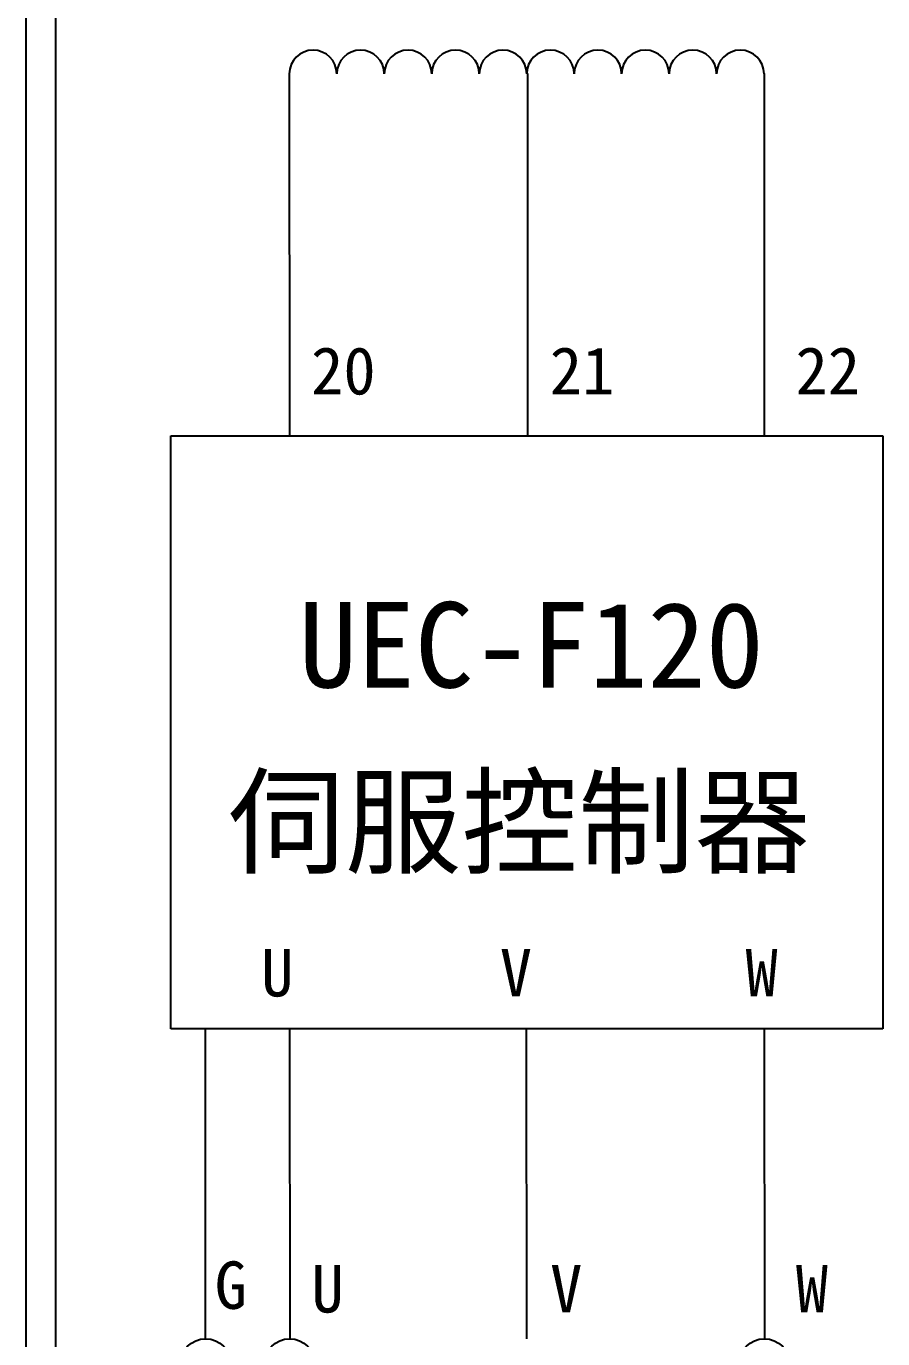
# Model space of a CAD drawing. Extents: x 10 to 297, y 3 to 207.
# Drawn here: x 10 to 46.1, y 57.4 to 112.7 of the extents above; entities that cross this region are included whole.
import ezdxf

# ---------------------------------------------------------------- set-up
doc = ezdxf.new("R2010")
doc.units = 0
doc.layers.get('0').update_dxf_attribs({"linetype": 'CONTINUOUS'})
doc.layers.add('圖框層', color=7, linetype='CONTINUOUS')
doc.layers.add('標尺寸層', color=3, linetype='CONTINUOUS')
doc.styles.add('STSL', font='KAIU.TTF')

msp = doc.modelspace()

# ---------------------------------------------------------------- linework, layer by layer
msp.add_line((41.093, 70.429), (41.098, 57.361))
for centre in [(17.557, 56.29), (21.098, 56.29), (41.098, 56.29)]:
    msp.add_circle(centre, 1.071)
at = {"layer": '圖框層', "color": 7}
for p, q in [((10, 3), (10, 206.969)), ((11.25, 4.25), (11.25, 205.719))]:
    msp.add_line(p, q, dxfattribs=at)
at = {"layer": '標尺寸層', "color": 7}
for p, q in [((21.083, 110.701), (21.086, 95.424)), ((31.116, 110.705), (31.121, 95.427)), ((41.083, 110.708), (41.088, 95.431)), ((16.092, 95.422), (41.083, 95.431)), ((16.092, 70.422), (16.092, 95.422)), ((41.083, 95.431), (46.083, 95.431)), ((46.083, 95.431), (46.083, 70.431)), ((21.092, 70.422), (16.092, 70.422)), ((17.557, 57.361), (17.557, 70.422)), ((46.083, 70.431), (21.092, 70.422)), ((21.093, 70.422), (21.098, 57.361)), ((31.083, 57.357), (31.078, 70.426))]:
    msp.add_line(p, q, dxfattribs=at)
for centre in [(22.083, 110.686), (24.083, 110.686), (26.083, 110.686), (28.083, 110.686), (30.083, 110.686), (32.083, 110.686), (34.083, 110.686), (36.083, 110.686), (38.083, 110.686), (40.083, 110.686)]:
    msp.add_arc(centre, 1, 0, 180, dxfattribs=at)

# ---------------------------------------------------------------- texts
at = {"layer": '圖框層', "color": 4, "style": 'STSL'}
for s, height, p in [('20', 2, (21.999, 97.171)), ('21', 2, (32.055, 97.171)), ('22', 2, (42.407, 97.171)), ('UEC-F120', 3.6, (21.48, 84.815)), ('伺服控制器', 3.6, (18.511, 77.355)), ('U', 2, (19.893, 71.792)), ('V', 2, (29.949, 71.792)), ('W', 2, (40.301, 71.792)), ('G', 2, (17.938, 58.621)), ('U', 2, (22.012, 58.468)), ('V', 2, (32.068, 58.468)), ('W', 2, (42.42, 58.468))]:
    msp.add_text(s, height=height, dxfattribs=at).set_placement(p)

doc.saveas('drawing.dxf')
